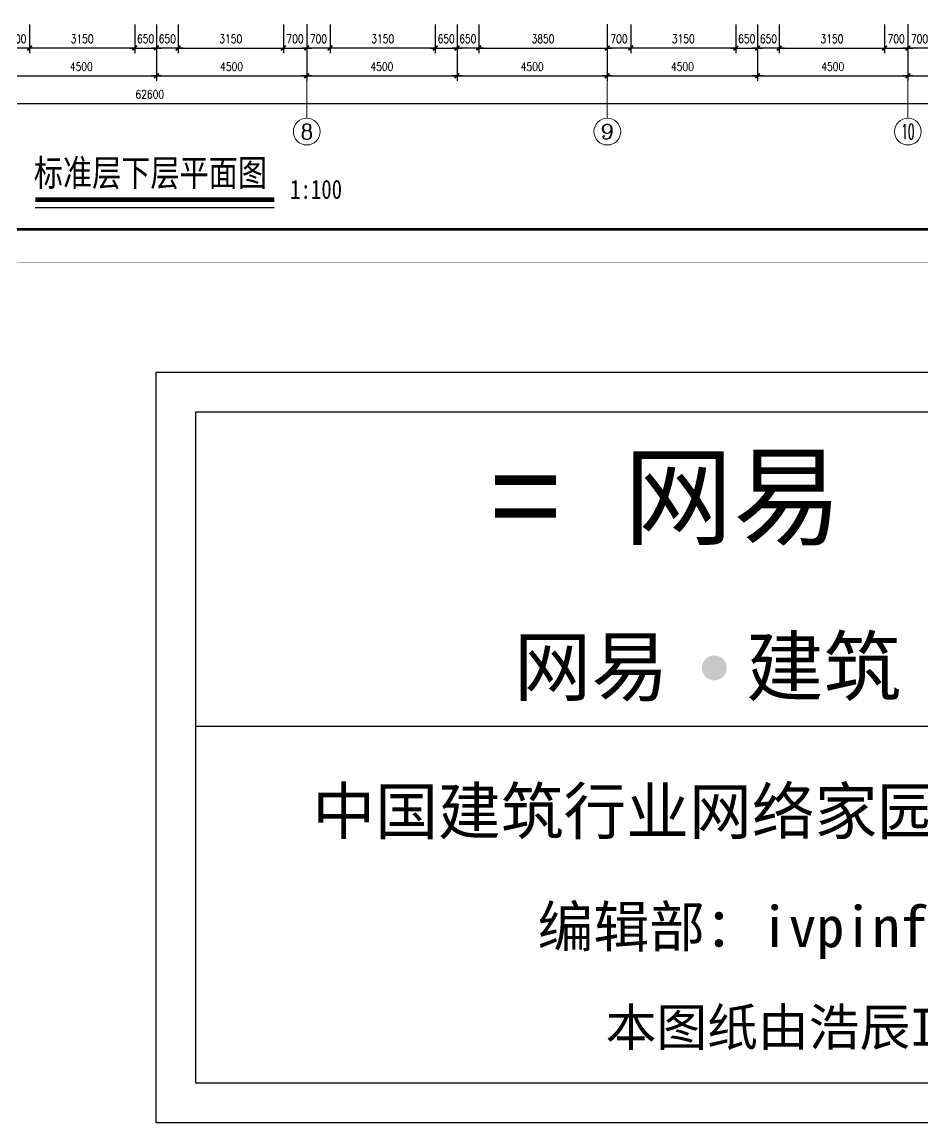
# Model space of a CAD drawing. Extents: x -357449 to -117302, y 127569 to 244935.
# Drawn here: x -308764 to -281788, y 135026 to 167988 of the extents above; entities that cross this region are included whole.
import ezdxf
from ezdxf.enums import TextEntityAlignment as Align

# ---------------------------------------------------------------- set-up
doc = ezdxf.new("R2010")
doc.units = 0
doc.header["$MEASUREMENT"] = 0
doc.layers.get('0').update_dxf_attribs({"linetype": 'CONTINUOUS'})
doc.layers.get('DEFPOINTS').update_dxf_attribs({"linetype": 'CONTINUOUS'})
doc.layers.add('AXIS', color=3, linetype='CONTINUOUS', lineweight=9)
for name, color, linetype in [('EQUIPMENT', 3, 'CONTINUOUS'), ('PUB_TITLE', 4, 'CONTINUOUS'), ('WINDOW', 4, 'CONTINUOUS'), ('WINDOWS', 4, 'CONTINUOUS'), ('剪力墙', 4, 'CONTINUOUS')]:
    doc.layers.add(name, color=color, linetype=linetype)
doc.styles.add('163', font='SimSun.ttf', dxfattribs={"width": 0.99})
doc.styles.add('COMPLEX', font='COMPLEX.shx')
doc.styles.add('DIM_FONT', font='SIMPLEX.shx', dxfattribs={"width": 0.8})
doc.styles.add('H1', font='SimSun.ttf')
doc.dimstyles.new('DIMN-200', dxfattribs={"dimtxt": 300, "dimasz": 1, "dimexe": 250, "dimexo": 0, "dimgap": 150, "dimtad": 1, "dimdec": 0, "dimdsep": 46, "dimtxsty": 'DIM_FONT', "dimblk": '_DIMX', "dimcen": 2.5, "dimclrd": 256, "dimclre": 256, "dimclrt": 4, "dimadec": 0, "dimazin": 0, "dimtfac": 1, "dimtdec": 0, "dimtix": 1, "dimtmove": 2, "dimatfit": 3, "dimldrblk": '_DIMX', "dimfxl": 0, "dimtolj": 1, "dimtzin": 0, "dimarcsym": 0})
doc.dimstyles.get("Standard").update_dxf_attribs({"dimtxt": 375, "dimasz": 1, "dimexe": 150, "dimexo": 0, "dimgap": 200, "dimtad": 1, "dimdec": 0, "dimzin": 0, "dimdsep": 46, "dimtxsty": 'DIM_FONT', "dimblk1": '_DIMX', "dimblk2": '_DIMX', "dimsah": 1, "dimcen": 200, "dimclrd": 256, "dimclre": 256, "dimclrt": 4, "dimadec": 0, "dimazin": 0, "dimtfac": 1, "dimtdec": 0, "dimtix": 1, "dimtmove": 2, "dimatfit": 3, "dimldrblk": '_DIMX', "dimfxl": 0, "dimtolj": 1, "dimtzin": 0, "dimarcsym": 0})

# ---------------------------------------------------------------- blocks, each defined once
blk = doc.blocks.new('_DIMX')
blk.add_line((-150, 0), (150, 0))
at = {"const_width": 50}
blk.add_lwpolyline([(-70, -70), (70, 70)], dxfattribs=at)
blk = doc.blocks.new('*D834')
at = {"linetype": 'ByBlock'}
for p, q in [((-313604, 206482), (-313604, 203966)), ((-251004, 206485), (-251004, 203966)), ((-313603, 204116), (-251005, 204116))]:
    blk.add_line(p, q, dxfattribs=at)
at = {"layer": 'DEFPOINTS', "color": 0, "linetype": 'ByBlock'}
for p in [(-313604, 206482), (-251004, 206485), (-251004, 204116)]:
    blk.add_point(p, dxfattribs=at)
at = {"linetype": 'ByBlock', "rotation": 180}
blk.add_blockref('_DIMX', (-313604, 204116), dxfattribs=at)
at = {"linetype": 'ByBlock'}
blk.add_blockref('_DIMX', (-251004, 204116), dxfattribs=at)
at = {"color": 4, "linetype": 'ByBlock', "insert": (-282304, 204391), "char_height": 250, "attachment_point": 5, "style": 'DIM_FONT'}
blk.add_mtext('\\A1;62600', dxfattribs=at)
blk = doc.blocks.new('*D1109')
at = {"linetype": 'ByBlock'}
for p, q in [((-268604, 206482), (-268604, 204795)), ((-264104, 206482), (-264104, 204795)), ((-268603, 204945), (-264105, 204945))]:
    blk.add_line(p, q, dxfattribs=at)
at = {"layer": 'DEFPOINTS', "color": 0, "linetype": 'ByBlock'}
for p in [(-268604, 206482), (-264104, 206482), (-264104, 204945)]:
    blk.add_point(p, dxfattribs=at)
at = {"linetype": 'ByBlock', "rotation": 180}
blk.add_blockref('_DIMX', (-268604, 204945), dxfattribs=at)
at = {"linetype": 'ByBlock'}
blk.add_blockref('_DIMX', (-264104, 204945), dxfattribs=at)
at = {"color": 4, "linetype": 'ByBlock', "insert": (-266354, 205220), "char_height": 250, "attachment_point": 5, "style": 'DIM_FONT'}
blk.add_mtext('\\A1;4500', dxfattribs=at)
blk = doc.blocks.new('*D978')
at = {"linetype": 'ByBlock'}
for p, q in [((-267904, 206482), (-267904, 205626)), ((-264754, 206482), (-264754, 205626)), ((-264755, 205776), (-267903, 205776))]:
    blk.add_line(p, q, dxfattribs=at)
at = {"layer": 'DEFPOINTS', "color": 0, "linetype": 'ByBlock'}
for p in [(-267904, 206482), (-264754, 206482), (-267904, 205776)]:
    blk.add_point(p, dxfattribs=at)
at = {"linetype": 'ByBlock', "rotation": 180}
blk.add_blockref('_DIMX', (-267904, 205776), dxfattribs=at)
at = {"linetype": 'ByBlock'}
blk.add_blockref('_DIMX', (-264754, 205776), dxfattribs=at)
at = {"color": 4, "linetype": 'ByBlock', "insert": (-266329, 206051), "char_height": 250, "attachment_point": 5, "style": 'DIM_FONT'}
blk.add_mtext('\\A1;3150', dxfattribs=at)
blk = doc.blocks.new('*D1105')
at = {"linetype": 'ByBlock'}
for p, q in [((-286604, 206482), (-286604, 204795)), ((-282104, 206482), (-282104, 204795)), ((-286603, 204945), (-282105, 204945))]:
    blk.add_line(p, q, dxfattribs=at)
at = {"layer": 'DEFPOINTS', "color": 0, "linetype": 'ByBlock'}
for p in [(-286604, 206482), (-282104, 206482), (-282104, 204945)]:
    blk.add_point(p, dxfattribs=at)
at = {"linetype": 'ByBlock', "rotation": 180}
blk.add_blockref('_DIMX', (-286604, 204945), dxfattribs=at)
at = {"linetype": 'ByBlock'}
blk.add_blockref('_DIMX', (-282104, 204945), dxfattribs=at)
at = {"color": 4, "linetype": 'ByBlock', "insert": (-284354, 205220), "char_height": 250, "attachment_point": 5, "style": 'DIM_FONT'}
blk.add_mtext('\\A1;4500', dxfattribs=at)
blk = doc.blocks.new('*D951')
at = {"linetype": 'ByBlock'}
for p, q in [((-285904, 206482), (-285904, 205626)), ((-282754, 206482), (-282754, 205626)), ((-282755, 205776), (-285903, 205776))]:
    blk.add_line(p, q, dxfattribs=at)
at = {"layer": 'DEFPOINTS', "color": 0, "linetype": 'ByBlock'}
for p in [(-285904, 206482), (-282754, 206482), (-285904, 205776)]:
    blk.add_point(p, dxfattribs=at)
at = {"linetype": 'ByBlock', "rotation": 180}
blk.add_blockref('_DIMX', (-285904, 205776), dxfattribs=at)
at = {"linetype": 'ByBlock'}
blk.add_blockref('_DIMX', (-282754, 205776), dxfattribs=at)
at = {"color": 4, "linetype": 'ByBlock', "insert": (-284329, 206051), "char_height": 250, "attachment_point": 5, "style": 'DIM_FONT'}
blk.add_mtext('\\A1;3150', dxfattribs=at)
blk = doc.blocks.new('*D950')
at = {"linetype": 'ByBlock'}
for p, q in [((-286604, 206482), (-286604, 205626)), ((-285904, 206482), (-285904, 205626)), ((-286605, 205776), (-286606, 205776)), ((-285904, 205776), (-286604, 205776)), ((-285903, 205776), (-285902, 205776))]:
    blk.add_line(p, q, dxfattribs=at)
at = {"layer": 'DEFPOINTS', "color": 0, "linetype": 'ByBlock'}
for p in [(-286604, 206482), (-285904, 206482), (-286604, 205776)]:
    blk.add_point(p, dxfattribs=at)
at = {"linetype": 'ByBlock'}
blk.add_blockref('_DIMX', (-286604, 205776), dxfattribs=at)
at = {"linetype": 'ByBlock', "rotation": 180}
blk.add_blockref('_DIMX', (-285904, 205776), dxfattribs=at)
at = {"color": 4, "linetype": 'ByBlock', "insert": (-286254, 206051), "char_height": 250, "attachment_point": 5, "style": 'DIM_FONT'}
blk.add_mtext('\\A1;700', dxfattribs=at)
blk = doc.blocks.new('*D1107')
at = {"linetype": 'ByBlock'}
for p, q in [((-277604, 206482), (-277604, 204795)), ((-273104, 206482), (-273104, 204795)), ((-277603, 204945), (-273105, 204945))]:
    blk.add_line(p, q, dxfattribs=at)
at = {"layer": 'DEFPOINTS', "color": 0, "linetype": 'ByBlock'}
for p in [(-277604, 206482), (-273104, 206482), (-273104, 204945)]:
    blk.add_point(p, dxfattribs=at)
at = {"linetype": 'ByBlock', "rotation": 180}
blk.add_blockref('_DIMX', (-277604, 204945), dxfattribs=at)
at = {"linetype": 'ByBlock'}
blk.add_blockref('_DIMX', (-273104, 204945), dxfattribs=at)
at = {"color": 4, "linetype": 'ByBlock', "insert": (-275354, 205220), "char_height": 250, "attachment_point": 5, "style": 'DIM_FONT'}
blk.add_mtext('\\A1;4500', dxfattribs=at)
blk = doc.blocks.new('*D957')
at = {"linetype": 'ByBlock'}
for p, q in [((-276904, 206482), (-276904, 205626)), ((-273754, 206482), (-273754, 205626)), ((-273755, 205776), (-276903, 205776))]:
    blk.add_line(p, q, dxfattribs=at)
at = {"layer": 'DEFPOINTS', "color": 0, "linetype": 'ByBlock'}
for p in [(-276904, 206482), (-273754, 206482), (-276904, 205776)]:
    blk.add_point(p, dxfattribs=at)
at = {"linetype": 'ByBlock', "rotation": 180}
blk.add_blockref('_DIMX', (-276904, 205776), dxfattribs=at)
at = {"linetype": 'ByBlock'}
blk.add_blockref('_DIMX', (-273754, 205776), dxfattribs=at)
at = {"color": 4, "linetype": 'ByBlock', "insert": (-275329, 206051), "char_height": 250, "attachment_point": 5, "style": 'DIM_FONT'}
blk.add_mtext('\\A1;3150', dxfattribs=at)
blk = doc.blocks.new('*D1106')
at = {"linetype": 'ByBlock'}
for p, q in [((-282104, 206482), (-282104, 204795)), ((-277604, 206485), (-277604, 204795)), ((-282103, 204945), (-277605, 204945))]:
    blk.add_line(p, q, dxfattribs=at)
at = {"layer": 'DEFPOINTS', "color": 0, "linetype": 'ByBlock'}
for p in [(-282104, 206482), (-277604, 206485), (-277604, 204945)]:
    blk.add_point(p, dxfattribs=at)
at = {"linetype": 'ByBlock', "rotation": 180}
blk.add_blockref('_DIMX', (-282104, 204945), dxfattribs=at)
at = {"linetype": 'ByBlock'}
blk.add_blockref('_DIMX', (-277604, 204945), dxfattribs=at)
at = {"color": 4, "linetype": 'ByBlock', "insert": (-279854, 205220), "char_height": 250, "attachment_point": 5, "style": 'DIM_FONT'}
blk.add_mtext('\\A1;4500', dxfattribs=at)
blk = doc.blocks.new('*D956')
at = {"linetype": 'ByBlock'}
for p, q in [((-281454, 206482), (-281454, 205626)), ((-278304, 206482), (-278304, 205626)), ((-281453, 205776), (-278305, 205776))]:
    blk.add_line(p, q, dxfattribs=at)
at = {"layer": 'DEFPOINTS', "color": 0, "linetype": 'ByBlock'}
for p in [(-281454, 206482), (-278304, 206482), (-278304, 205776)]:
    blk.add_point(p, dxfattribs=at)
at = {"linetype": 'ByBlock', "rotation": 180}
blk.add_blockref('_DIMX', (-281454, 205776), dxfattribs=at)
at = {"linetype": 'ByBlock'}
blk.add_blockref('_DIMX', (-278304, 205776), dxfattribs=at)
at = {"color": 4, "linetype": 'ByBlock', "insert": (-279879, 206051), "char_height": 250, "attachment_point": 5, "style": 'DIM_FONT'}
blk.add_mtext('\\A1;3150', dxfattribs=at)
blk = doc.blocks.new('*D948')
at = {"linetype": 'ByBlock'}
for p, q in [((-282754, 206485), (-282754, 205626)), ((-282104, 206482), (-282104, 205626)), ((-282755, 205776), (-282756, 205776)), ((-282754, 205776), (-282104, 205776)), ((-282103, 205776), (-282102, 205776))]:
    blk.add_line(p, q, dxfattribs=at)
at = {"layer": 'DEFPOINTS', "color": 0, "linetype": 'ByBlock'}
for p in [(-282754, 206485), (-282104, 206482), (-282104, 205776)]:
    blk.add_point(p, dxfattribs=at)
at = {"linetype": 'ByBlock'}
blk.add_blockref('_DIMX', (-282754, 205776), dxfattribs=at)
at = {"linetype": 'ByBlock', "rotation": 180}
blk.add_blockref('_DIMX', (-282104, 205776), dxfattribs=at)
at = {"color": 4, "linetype": 'ByBlock', "insert": (-282429, 206051), "char_height": 250, "attachment_point": 5, "style": 'DIM_FONT'}
blk.add_mtext('\\A1;650', dxfattribs=at)
blk = doc.blocks.new('*D947')
at = {"linetype": 'ByBlock'}
for p, q in [((-282104, 206482), (-282104, 205626)), ((-281454, 206482), (-281454, 205626)), ((-282105, 205776), (-282106, 205776)), ((-281454, 205776), (-282104, 205776)), ((-281453, 205776), (-281452, 205776))]:
    blk.add_line(p, q, dxfattribs=at)
at = {"layer": 'DEFPOINTS', "color": 0, "linetype": 'ByBlock'}
for p in [(-282104, 206482), (-281454, 206482), (-282104, 205776)]:
    blk.add_point(p, dxfattribs=at)
at = {"linetype": 'ByBlock'}
blk.add_blockref('_DIMX', (-282104, 205776), dxfattribs=at)
at = {"linetype": 'ByBlock', "rotation": 180}
blk.add_blockref('_DIMX', (-281454, 205776), dxfattribs=at)
at = {"color": 4, "linetype": 'ByBlock', "insert": (-281779, 206051), "char_height": 250, "attachment_point": 5, "style": 'DIM_FONT'}
blk.add_mtext('\\A1;650', dxfattribs=at)
blk = doc.blocks.new('*D955')
at = {"linetype": 'ByBlock'}
for p, q in [((-277604, 206482), (-277604, 205626)), ((-276904, 206482), (-276904, 205626)), ((-277605, 205776), (-277606, 205776)), ((-276904, 205776), (-277604, 205776)), ((-276903, 205776), (-276902, 205776))]:
    blk.add_line(p, q, dxfattribs=at)
at = {"layer": 'DEFPOINTS', "color": 0, "linetype": 'ByBlock'}
for p in [(-277604, 206482), (-276904, 206482), (-277604, 205776)]:
    blk.add_point(p, dxfattribs=at)
at = {"linetype": 'ByBlock'}
blk.add_blockref('_DIMX', (-277604, 205776), dxfattribs=at)
at = {"linetype": 'ByBlock', "rotation": 180}
blk.add_blockref('_DIMX', (-276904, 205776), dxfattribs=at)
at = {"color": 4, "linetype": 'ByBlock', "insert": (-277254, 206051), "char_height": 250, "attachment_point": 5, "style": 'DIM_FONT'}
blk.add_mtext('\\A1;700', dxfattribs=at)
blk = doc.blocks.new('*D954')
at = {"linetype": 'ByBlock'}
for p, q in [((-278304, 206482), (-278304, 205626)), ((-277604, 206482), (-277604, 205626)), ((-278305, 205776), (-278306, 205776)), ((-278304, 205776), (-277604, 205776)), ((-277603, 205776), (-277602, 205776))]:
    blk.add_line(p, q, dxfattribs=at)
at = {"layer": 'DEFPOINTS', "color": 0, "linetype": 'ByBlock'}
for p in [(-278304, 206482), (-277604, 206482), (-277604, 205776)]:
    blk.add_point(p, dxfattribs=at)
at = {"linetype": 'ByBlock'}
blk.add_blockref('_DIMX', (-278304, 205776), dxfattribs=at)
at = {"linetype": 'ByBlock', "rotation": 180}
blk.add_blockref('_DIMX', (-277604, 205776), dxfattribs=at)
at = {"color": 4, "linetype": 'ByBlock', "insert": (-277954, 206051), "char_height": 250, "attachment_point": 5, "style": 'DIM_FONT'}
blk.add_mtext('\\A1;700', dxfattribs=at)
blk = doc.blocks.new('*D1108')
at = {"linetype": 'ByBlock'}
for p, q in [((-273104, 206482), (-273104, 204795)), ((-268604, 206485), (-268604, 204795)), ((-273103, 204945), (-268605, 204945))]:
    blk.add_line(p, q, dxfattribs=at)
at = {"layer": 'DEFPOINTS', "color": 0, "linetype": 'ByBlock'}
for p in [(-273104, 206482), (-268604, 206485), (-268604, 204945)]:
    blk.add_point(p, dxfattribs=at)
at = {"linetype": 'ByBlock', "rotation": 180}
blk.add_blockref('_DIMX', (-273104, 204945), dxfattribs=at)
at = {"linetype": 'ByBlock'}
blk.add_blockref('_DIMX', (-268604, 204945), dxfattribs=at)
at = {"color": 4, "linetype": 'ByBlock', "insert": (-270854, 205220), "char_height": 250, "attachment_point": 5, "style": 'DIM_FONT'}
blk.add_mtext('\\A1;4500', dxfattribs=at)
blk = doc.blocks.new('*D979')
at = {"linetype": 'ByBlock'}
for p, q in [((-272454, 206482), (-272454, 205626)), ((-268604, 206482), (-268604, 205626)), ((-272453, 205776), (-268605, 205776))]:
    blk.add_line(p, q, dxfattribs=at)
at = {"layer": 'DEFPOINTS', "color": 0, "linetype": 'ByBlock'}
for p in [(-272454, 206482), (-268604, 206482), (-268604, 205776)]:
    blk.add_point(p, dxfattribs=at)
at = {"linetype": 'ByBlock', "rotation": 180}
blk.add_blockref('_DIMX', (-272454, 205776), dxfattribs=at)
at = {"linetype": 'ByBlock'}
blk.add_blockref('_DIMX', (-268604, 205776), dxfattribs=at)
at = {"color": 4, "linetype": 'ByBlock', "insert": (-270529, 206051), "char_height": 250, "attachment_point": 5, "style": 'DIM_FONT'}
blk.add_mtext('\\A1;3850', dxfattribs=at)
blk = doc.blocks.new('*D953')
at = {"linetype": 'ByBlock'}
for p, q in [((-273754, 206485), (-273754, 205626)), ((-273104, 206482), (-273104, 205626)), ((-273755, 205776), (-273756, 205776)), ((-273754, 205776), (-273104, 205776)), ((-273103, 205776), (-273102, 205776))]:
    blk.add_line(p, q, dxfattribs=at)
at = {"layer": 'DEFPOINTS', "color": 0, "linetype": 'ByBlock'}
for p in [(-273754, 206485), (-273104, 206482), (-273104, 205776)]:
    blk.add_point(p, dxfattribs=at)
at = {"linetype": 'ByBlock'}
blk.add_blockref('_DIMX', (-273754, 205776), dxfattribs=at)
at = {"linetype": 'ByBlock', "rotation": 180}
blk.add_blockref('_DIMX', (-273104, 205776), dxfattribs=at)
at = {"color": 4, "linetype": 'ByBlock', "insert": (-273429, 206051), "char_height": 250, "attachment_point": 5, "style": 'DIM_FONT'}
blk.add_mtext('\\A1;650', dxfattribs=at)
blk = doc.blocks.new('*D901')
at = {"linetype": 'ByBlock'}
for p, q in [((-273104, 206482), (-273104, 205626)), ((-272454, 206482), (-272454, 205626)), ((-273105, 205776), (-273106, 205776)), ((-272454, 205776), (-273104, 205776)), ((-272453, 205776), (-272452, 205776))]:
    blk.add_line(p, q, dxfattribs=at)
at = {"layer": 'DEFPOINTS', "color": 0, "linetype": 'ByBlock'}
for p in [(-273104, 206482), (-272454, 206482), (-273104, 205776)]:
    blk.add_point(p, dxfattribs=at)
at = {"linetype": 'ByBlock'}
blk.add_blockref('_DIMX', (-273104, 205776), dxfattribs=at)
at = {"linetype": 'ByBlock', "rotation": 180}
blk.add_blockref('_DIMX', (-272454, 205776), dxfattribs=at)
at = {"color": 4, "linetype": 'ByBlock', "insert": (-272779, 206051), "char_height": 250, "attachment_point": 5, "style": 'DIM_FONT'}
blk.add_mtext('\\A1;650', dxfattribs=at)
blk = doc.blocks.new('*D977')
at = {"linetype": 'ByBlock'}
for p, q in [((-268604, 206482), (-268604, 205626)), ((-267904, 206482), (-267904, 205626)), ((-268605, 205776), (-268606, 205776)), ((-267904, 205776), (-268604, 205776)), ((-267903, 205776), (-267902, 205776))]:
    blk.add_line(p, q, dxfattribs=at)
at = {"layer": 'DEFPOINTS', "color": 0, "linetype": 'ByBlock'}
for p in [(-268604, 206482), (-267904, 206482), (-268604, 205776)]:
    blk.add_point(p, dxfattribs=at)
at = {"linetype": 'ByBlock'}
blk.add_blockref('_DIMX', (-268604, 205776), dxfattribs=at)
at = {"linetype": 'ByBlock', "rotation": 180}
blk.add_blockref('_DIMX', (-267904, 205776), dxfattribs=at)
at = {"color": 4, "linetype": 'ByBlock', "insert": (-268254, 206051), "char_height": 250, "attachment_point": 5, "style": 'DIM_FONT'}
blk.add_mtext('\\A1;700', dxfattribs=at)
blk = doc.blocks.new('*D1111')
at = {"linetype": 'ByBlock'}
for p, q in [((-259604, 206482), (-259604, 204795)), ((-255329, 206482), (-255329, 204795)), ((-259603, 204945), (-255330, 204945))]:
    blk.add_line(p, q, dxfattribs=at)
at = {"layer": 'DEFPOINTS', "color": 0, "linetype": 'ByBlock'}
for p in [(-259604, 206482), (-255329, 206482), (-255329, 204945)]:
    blk.add_point(p, dxfattribs=at)
at = {"linetype": 'ByBlock', "rotation": 180}
blk.add_blockref('_DIMX', (-259604, 204945), dxfattribs=at)
at = {"linetype": 'ByBlock'}
blk.add_blockref('_DIMX', (-255329, 204945), dxfattribs=at)
at = {"color": 4, "linetype": 'ByBlock', "insert": (-257466, 205220), "char_height": 250, "attachment_point": 5, "style": 'DIM_FONT'}
blk.add_mtext('\\A1;4275', dxfattribs=at)
blk = doc.blocks.new('*D1110')
at = {"linetype": 'ByBlock'}
for p, q in [((-264104, 206482), (-264104, 204795)), ((-259604, 206485), (-259604, 204795)), ((-264103, 204945), (-259605, 204945))]:
    blk.add_line(p, q, dxfattribs=at)
at = {"layer": 'DEFPOINTS', "color": 0, "linetype": 'ByBlock'}
for p in [(-264104, 206482), (-259604, 206485), (-259604, 204945)]:
    blk.add_point(p, dxfattribs=at)
at = {"linetype": 'ByBlock', "rotation": 180}
blk.add_blockref('_DIMX', (-264104, 204945), dxfattribs=at)
at = {"linetype": 'ByBlock'}
blk.add_blockref('_DIMX', (-259604, 204945), dxfattribs=at)
at = {"color": 4, "linetype": 'ByBlock', "insert": (-261854, 205220), "char_height": 250, "attachment_point": 5, "style": 'DIM_FONT'}
blk.add_mtext('\\A1;4500', dxfattribs=at)
blk = doc.blocks.new('*D975')
at = {"linetype": 'ByBlock'}
for p, q in [((-263454, 206482), (-263454, 205626)), ((-260304, 206482), (-260304, 205626)), ((-263453, 205776), (-260305, 205776))]:
    blk.add_line(p, q, dxfattribs=at)
at = {"layer": 'DEFPOINTS', "color": 0, "linetype": 'ByBlock'}
for p in [(-263454, 206482), (-260304, 206482), (-260304, 205776)]:
    blk.add_point(p, dxfattribs=at)
at = {"linetype": 'ByBlock', "rotation": 180}
blk.add_blockref('_DIMX', (-263454, 205776), dxfattribs=at)
at = {"linetype": 'ByBlock'}
blk.add_blockref('_DIMX', (-260304, 205776), dxfattribs=at)
at = {"color": 4, "linetype": 'ByBlock', "insert": (-261879, 206051), "char_height": 250, "attachment_point": 5, "style": 'DIM_FONT'}
blk.add_mtext('\\A1;3150', dxfattribs=at)
blk = doc.blocks.new('*D976')
at = {"linetype": 'ByBlock'}
for p, q in [((-264754, 206485), (-264754, 205626)), ((-264104, 206482), (-264104, 205626)), ((-264755, 205776), (-264756, 205776)), ((-264754, 205776), (-264104, 205776)), ((-264103, 205776), (-264102, 205776))]:
    blk.add_line(p, q, dxfattribs=at)
at = {"layer": 'DEFPOINTS', "color": 0, "linetype": 'ByBlock'}
for p in [(-264754, 206485), (-264104, 206482), (-264104, 205776)]:
    blk.add_point(p, dxfattribs=at)
at = {"linetype": 'ByBlock'}
blk.add_blockref('_DIMX', (-264754, 205776), dxfattribs=at)
at = {"linetype": 'ByBlock', "rotation": 180}
blk.add_blockref('_DIMX', (-264104, 205776), dxfattribs=at)
at = {"color": 4, "linetype": 'ByBlock', "insert": (-264429, 206051), "char_height": 250, "attachment_point": 5, "style": 'DIM_FONT'}
blk.add_mtext('\\A1;650', dxfattribs=at)
blk = doc.blocks.new('*D974')
at = {"linetype": 'ByBlock'}
for p, q in [((-264104, 206482), (-264104, 205626)), ((-263454, 206482), (-263454, 205626)), ((-264105, 205776), (-264106, 205776)), ((-263454, 205776), (-264104, 205776)), ((-263453, 205776), (-263452, 205776))]:
    blk.add_line(p, q, dxfattribs=at)
at = {"layer": 'DEFPOINTS', "color": 0, "linetype": 'ByBlock'}
for p in [(-264104, 206482), (-263454, 206482), (-264104, 205776)]:
    blk.add_point(p, dxfattribs=at)
at = {"linetype": 'ByBlock'}
blk.add_blockref('_DIMX', (-264104, 205776), dxfattribs=at)
at = {"linetype": 'ByBlock', "rotation": 180}
blk.add_blockref('_DIMX', (-263454, 205776), dxfattribs=at)
at = {"color": 4, "linetype": 'ByBlock', "insert": (-263779, 206051), "char_height": 250, "attachment_point": 5, "style": 'DIM_FONT'}
blk.add_mtext('\\A1;650', dxfattribs=at)
blk = doc.blocks.new('*D983')
at = {"linetype": 'ByBlock'}
for p, q in [((-259604, 206482), (-259604, 205626)), ((-258904, 206482), (-258904, 205626)), ((-259605, 205776), (-259606, 205776)), ((-258904, 205776), (-259604, 205776)), ((-258903, 205776), (-258902, 205776))]:
    blk.add_line(p, q, dxfattribs=at)
at = {"layer": 'DEFPOINTS', "color": 0, "linetype": 'ByBlock'}
for p in [(-259604, 206482), (-258904, 206482), (-259604, 205776)]:
    blk.add_point(p, dxfattribs=at)
at = {"linetype": 'ByBlock'}
blk.add_blockref('_DIMX', (-259604, 205776), dxfattribs=at)
at = {"linetype": 'ByBlock', "rotation": 180}
blk.add_blockref('_DIMX', (-258904, 205776), dxfattribs=at)
at = {"color": 4, "linetype": 'ByBlock', "insert": (-259254, 206051), "char_height": 250, "attachment_point": 5, "style": 'DIM_FONT'}
blk.add_mtext('\\A1;700', dxfattribs=at)
blk = doc.blocks.new('*D982')
at = {"linetype": 'ByBlock'}
for p, q in [((-260304, 206482), (-260304, 205626)), ((-259604, 206482), (-259604, 205626)), ((-260305, 205776), (-260306, 205776)), ((-260304, 205776), (-259604, 205776)), ((-259603, 205776), (-259602, 205776))]:
    blk.add_line(p, q, dxfattribs=at)
at = {"layer": 'DEFPOINTS', "color": 0, "linetype": 'ByBlock'}
for p in [(-260304, 206482), (-259604, 206482), (-259604, 205776)]:
    blk.add_point(p, dxfattribs=at)
at = {"linetype": 'ByBlock'}
blk.add_blockref('_DIMX', (-260304, 205776), dxfattribs=at)
at = {"linetype": 'ByBlock', "rotation": 180}
blk.add_blockref('_DIMX', (-259604, 205776), dxfattribs=at)
at = {"color": 4, "linetype": 'ByBlock', "insert": (-259954, 206051), "char_height": 250, "attachment_point": 5, "style": 'DIM_FONT'}
blk.add_mtext('\\A1;700', dxfattribs=at)
blk = doc.blocks.new('建筑图签')
blk.add_hatch(color=1).paths.add_polyline_path([(17613.4, 265234.9, 1), (17464.1, 265234.9, 1)])
at = {"color": 7}
for p, q in [((14195.4, 267006), (24261.4, 267006)), ((14195.4, 262509.8), (14195.4, 267006)), ((24261.4, 267006), (24261.4, 262509.8)), ((14434.1, 266767.3), (24022.7, 266767.3)), ((14434.1, 262748.5), (14434.1, 266767.3)), ((24022.7, 266767.3), (24022.7, 262748.5)), ((14438.3, 264885.3), (24018, 264885.3)), ((24022.7, 262748.5), (14434.1, 262748.5)), ((24261.4, 262509.8), (14195.4, 262509.8))]:
    blk.add_line(p, q, dxfattribs=at)
at = {"color": 3, "style": '163'}
for s, height, p in [('网易  NETEASE ', 480, (16996, 266021.6)), ('=', 600, (16203.4, 265959.4)), ('中国建筑行业网络家园；因为专业，所以完美', 275.562, (15132.2, 264239.1)), ('编辑部：ivpinfo@service.netease.com', 244.944, (16480.5, 263562.8))]:
    blk.add_text(s, height=height, dxfattribs=at).set_placement(p)
at = {"color": 3, "style": '163', "text_generation_flag": 2}
blk.add_text('=', height=600, dxfattribs=at).set_placement((22253.4, 265959.4))
at = {"color": 1, "style": '163'}
for s, height, p in [('网易  建筑   co.163.com', 340.2, (16338.2, 265072.9)), ('本图纸由浩辰ICAD软件提供技术支持', 222.899, (16887.8, 262972.1))]:
    blk.add_text(s, height=height, dxfattribs=at).set_placement(p)
blk = doc.blocks.new('建筑图签0')
at = {"layer": 'PUB_TITLE', "color": 9, "linetype": 'Continuous'}
blk.add_blockref('建筑图签', (-14195.4, -267006), dxfattribs=at)

msp = doc.modelspace()

# ---------------------------------------------------------------- linework, layer by layer
for points, const_width in [([(-238544.99, 160779.75), (-357444.99, 160779.75), (-357444.99, 244879.75), (-238544.99, 244879.75)], 8), ([(-239544.99, 243879.75), (-239544.99, 161779.75), (-354944.99, 161779.75), (-354944.99, 243879.75)], 80)]:
    msp.add_lwpolyline(points, close=True, dxfattribs=dict(const_width=const_width))
at = {"layer": 'AXIS'}
for p, q in [((-300239.36, 165106.93), (-300239.36, 167919.16)), ((-291239.36, 165106.93), (-291239.36, 167919.16)), ((-282239.36, 165106.93), (-282239.36, 167919.16))]:
    msp.add_line(p, q, dxfattribs=at)
for centre in [(-300239.36, 164706.93), (-291239.36, 164706.93), (-282239.36, 164706.93)]:
    msp.add_circle(centre, 400, dxfattribs=at)
at = {"layer": '剪力墙'}
msp.add_line((-308369.57, 162439.49), (-301218.63, 162439.49), dxfattribs=at)
at = {"layer": '剪力墙', "const_width": 137.14}
msp.add_lwpolyline([(-308369.57, 162668.06), (-301212.21, 162668.06)], dxfattribs=at)

# ---------------------------------------------------------------- block references
at = {"layer": 'WINDOWS', "xscale": 5, "yscale": 5, "zscale": 5}
msp.add_blockref('建筑图签0', (-304752.04, 157506.64), dxfattribs=at)

# ---------------------------------------------------------------- texts
at = {"layer": 'AXIS', "style": 'COMPLEX'}
for tag, width, p, p2 in [('8', 1.339286, (-300439.36, 164482.93), (-300039.36, 164482.93)), ('9', 1.339286, (-291439.36, 164482.93), (-291039.36, 164482.93)), ('10', 0.646552, (-282439.36, 164482.93), (-282039.36, 164482.93))]:
    msp.add_attdef(tag, text='', height=448, dxfattribs=dict(at, width=width)).set_placement(p, p2, align=Align.FIT)
at = {"layer": 'EQUIPMENT', "style": 'H1', "width": 0.8}
for s, height, p in [('标准层下层平面图', 800, (-308412.57, 163073.98)), ('1:100', 571.429, (-300736.01, 162694.1))]:
    msp.add_text(s, height=height, dxfattribs=at).set_placement(p)

# ---------------------------------------------------------------- dimensions: what is measured, and where the dimension line sits
at = {"layer": 'AXIS'}
for base, p1, p2, dimstyle, override, picture, middle in [((-273639.36, 165549.45), (-336239.36, 167915.94), (-273639.36, 167919.16), 'Standard', {"dimtxt": 250, "dimgap": 150, "dimblk": '_DIMX'}, '*D834', (-304939.36, 165824.45)), ((-304739.36, 167209.89), (-305389.36, 167919.16), (-304739.36, 167915.94), 'DIMN-200', {"dimtxt": 250, "dimexe": 150, "dimzin": 0, "dimblk1": '_DIMX', "dimblk2": '_DIMX', "dimsah": 1, "dimcen": 200}, '*D948', (-305064.36, 167484.89)), ((-295739.36, 167209.89), (-296389.36, 167919.16), (-295739.36, 167915.94), 'DIMN-200', {"dimtxt": 250, "dimexe": 150, "dimzin": 0, "dimblk1": '_DIMX', "dimblk2": '_DIMX', "dimsah": 1, "dimcen": 200}, '*D953', (-296064.36, 167484.89)), ((-286739.36, 167209.89), (-287389.36, 167919.16), (-286739.36, 167915.94), 'DIMN-200', {"dimtxt": 250, "dimexe": 150, "dimzin": 0, "dimblk1": '_DIMX', "dimblk2": '_DIMX', "dimsah": 1, "dimcen": 200}, '*D976', (-287064.36, 167484.89))]:
    dim = msp.add_linear_dim(base=base, p1=p1, p2=p2, dimstyle=dimstyle, override=override, dxfattribs=at)
    dim.commit()
    dim.dimension.update_dxf_attribs({"geometry": picture, "text_midpoint": middle, "insert": (-22635.49, -38566.22)})
for p1, p2, distance, picture, middle in [((-308539.36, 167915.94), (-309239.36, 167915.94), 706.05, '*D950', (-308889.36, 167484.89)), ((-305389.36, 167915.94), (-308539.36, 167915.94), 706.05, '*D951', (-306964.36, 167484.89)), ((-304089.36, 167915.94), (-300939.36, 167915.94), -706.05, '*D956', (-302514.36, 167484.89)), ((-300939.36, 167915.94), (-300239.36, 167915.94), -706.05, '*D954', (-300589.36, 167484.89)), ((-299539.36, 167915.94), (-300239.36, 167915.94), 706.05, '*D955', (-299889.36, 167484.89)), ((-296389.36, 167915.94), (-299539.36, 167915.94), 706.05, '*D957', (-297964.36, 167484.89)), ((-295089.36, 167915.94), (-291239.36, 167915.94), -706.05, '*D979', (-293164.36, 167484.89)), ((-290539.36, 167915.94), (-291239.36, 167915.94), 706.05, '*D977', (-290889.36, 167484.89)), ((-287389.36, 167915.94), (-290539.36, 167915.94), 706.05, '*D978', (-288964.36, 167484.89)), ((-286089.36, 167915.94), (-282939.36, 167915.94), -706.05, '*D975', (-284514.36, 167484.89)), ((-282939.36, 167915.94), (-282239.36, 167915.94), -706.05, '*D982', (-282589.36, 167484.89)), ((-281539.36, 167915.94), (-282239.36, 167915.94), 706.05, '*D983', (-281889.36, 167484.89))]:
    dim = msp.add_aligned_dim(p1=p1, p2=p2, distance=distance, dimstyle='DIMN-200', override={"dimtxt": 250, "dimexe": 150, "dimzin": 0, "dimblk1": '_DIMX', "dimblk2": '_DIMX', "dimsah": 1, "dimcen": 200}, dxfattribs=at)
    dim.commit()
    dim.dimension.update_dxf_attribs({"geometry": picture, "text_midpoint": middle, "insert": (-22635.49, -38566.22)})
for base, p1, p2, picture, middle in [((-300239.36, 166378.75), (-304739.36, 167915.94), (-300239.36, 167919.16), '*D1106', (-302489.36, 166653.75)), ((-304739.36, 167209.89), (-304089.36, 167915.94), (-304739.36, 167915.94), '*D947', (-304414.36, 167484.89)), ((-291239.36, 166378.75), (-295739.36, 167915.94), (-291239.36, 167919.16), '*D1108', (-293489.36, 166653.75)), ((-295739.36, 167209.89), (-295089.36, 167915.94), (-295739.36, 167915.94), '*D901', (-295414.36, 167484.89)), ((-282239.36, 166378.75), (-286739.36, 167915.94), (-282239.36, 167919.16), '*D1110', (-284489.36, 166653.75)), ((-286739.36, 167209.89), (-286089.36, 167915.94), (-286739.36, 167915.94), '*D974', (-286414.36, 167484.89))]:
    dim = msp.add_linear_dim(base=base, p1=p1, p2=p2, angle=180, dimstyle='DIMN-200', override={"dimtxt": 250, "dimexe": 150, "dimzin": 0, "dimblk1": '_DIMX', "dimblk2": '_DIMX', "dimsah": 1, "dimcen": 200}, dxfattribs=at)
    dim.commit()
    dim.dimension.update_dxf_attribs({"geometry": picture, "text_midpoint": middle, "insert": (-22635.49, -38566.22)})
at = {"layer": 'WINDOW'}
for base, p1, p2, picture, middle in [((-304739.36, 166378.75), (-309239.36, 167915.94), (-304739.36, 167915.94), '*D1105', (-306989.36, 166653.75)), ((-295739.36, 166378.75), (-300239.36, 167915.94), (-295739.36, 167915.94), '*D1107', (-297989.36, 166653.75)), ((-286739.36, 166378.75), (-291239.36, 167915.94), (-286739.36, 167915.94), '*D1109', (-288989.36, 166653.75)), ((-277964.36, 166378.75), (-282239.36, 167915.94), (-277964.36, 167915.94), '*D1111', (-280101.86, 166653.75))]:
    dim = msp.add_linear_dim(base=base, p1=p1, p2=p2, dimstyle='Standard', override={"dimtxt": 250, "dimgap": 150, "dimblk": '_DIMX'}, dxfattribs=at)
    dim.commit()
    dim.dimension.update_dxf_attribs({"geometry": picture, "text_midpoint": middle, "insert": (-22635.49, -38566.22)})

doc.saveas('drawing.dxf')
